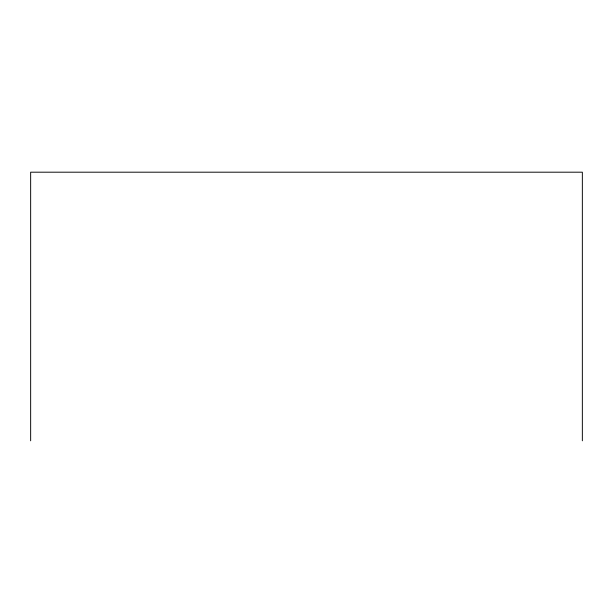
<?xml version="1.0" encoding="UTF-8"?>
<svg xmlns="http://www.w3.org/2000/svg" width="613" height="613" viewBox="0 0 613 613"><rect width="100%" height="100%" fill="white"/><g stroke="black" fill="none" stroke-linecap="round" stroke-linejoin="round"><path stroke-width="0.92" d="M582.35 440.808L582.35 172.192L30.65 172.192L30.65 440.808"/></g></svg>
